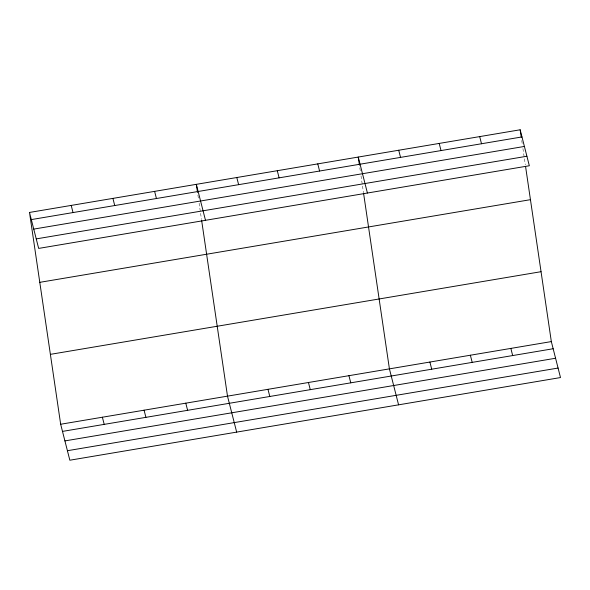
<?xml version="1.0" encoding="UTF-8"?>
<svg xmlns="http://www.w3.org/2000/svg" width="590" height="590" viewBox="0 0 590 590"><rect width="100%" height="100%" fill="white"/><g stroke="black" fill="none" stroke-linecap="round" stroke-linejoin="round"><path stroke-width="0.44" stroke-dasharray="2.95 2.21" d="M521.744 140.538L522.401 145.015M522.932 148.599L525.307 164.735M359.826 167.818L360.483 172.295M361.014 175.879L363.388 192.008M197.908 195.091L198.432 198.675M199.095 203.159L201.47 219.288"/><path stroke-width="0.89" d="M29.5 212.444L520.159 129.785L529.333 165.753L38.667 248.412L29.5 212.444L60.667 424.247L69.841 460.215L560.5 377.556L551.333 341.588L525.572 166.528M31.322 219.591L521.988 136.932M33.748 229.104L524.407 146.445M36.241 238.898L526.907 156.239M39.788 282.337L530.447 199.678M50.386 354.354L541.045 271.695M60.667 424.247L551.333 341.588M62.496 431.401L553.154 348.742M64.915 440.907L555.581 358.248M67.415 450.708L558.074 368.049M479.685 136.6L481.506 143.754M510.851 348.41L512.673 355.564M439.203 143.422L441.025 150.575M470.37 355.232L472.192 362.378M398.722 150.244L400.544 157.39M429.896 362.046L431.718 369.2M367.415 193.026L358.241 157.058L359.428 165.126M398.582 404.836L389.415 368.868L363.521 192.908M317.767 163.88L319.588 171.026M348.933 375.69L350.755 382.836M277.285 170.702L279.107 177.848M308.452 382.504L310.274 389.658M236.804 177.516L238.626 184.67M267.978 389.326L269.8 396.473M205.49 220.306L196.322 184.338L197.51 192.406M236.664 432.109L227.497 396.148L201.603 220.181M154.617 191.367L156.439 198.513M185.791 403.169L187.613 410.323M112.911 198.388L114.733 205.541M144.085 410.198L145.907 417.344M71.206 205.416L73.027 212.562M102.38 417.226L104.201 424.372M520.159 129.785L521.221 136.954"/></g></svg>
